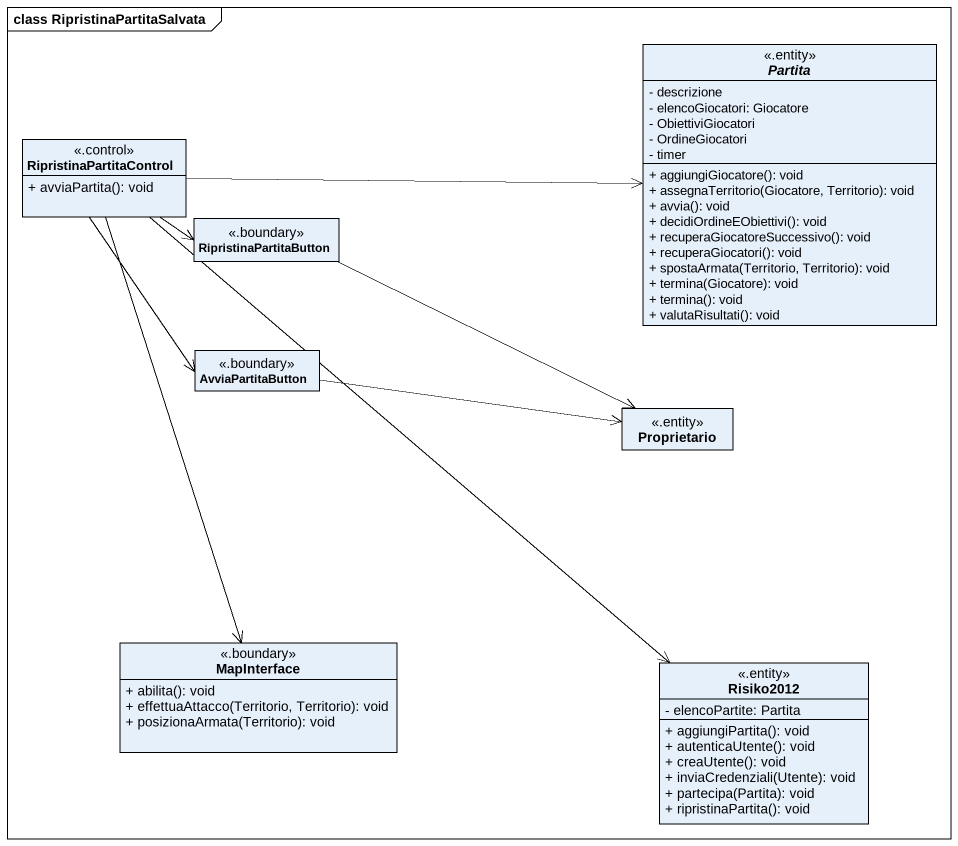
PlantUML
@startuml
mainframe class RipristinaPartitaSalvata
hide circle
hide empty members
skinparam classAttributeIconSize 0
abstract class Partita <<.entity>> {
  - descrizione
  - elencoGiocatori: Giocatore
  - ObiettiviGiocatori
  - OrdineGiocatori
  - timer
  + aggiungiGiocatore(): void
  + assegnaTerritorio(Giocatore, Territorio): void
  + avvia(): void
  + decidiOrdineEObiettivi(): void
  + recuperaGiocatoreSuccessivo(): void
  + recuperaGiocatori(): void
  + spostaArmata(Territorio, Territorio): void
  + termina(Giocatore): void
  + termina(): void
  + valutaRisultati(): void
}
class RipristinaPartitaControl <<.control>> {
  + avviaPartita(): void
}
class RipristinaPartitaButton <<.boundary>>
class AvviaPartitaButton <<.boundary>>
class Proprietario <<.entity>>
class MapInterface <<.boundary>> {
  + abilita(): void
  + effettuaAttacco(Territorio, Territorio): void
  + posizionaArmata(Territorio): void
}
class Risiko2012 <<.entity>> {
  - elencoPartite: Partita
  + aggiungiPartita(): void
  + autenticaUtente(): void
  + creaUtente(): void
  + inviaCredenziali(Utente): void
  + partecipa(Partita): void
  + ripristinaPartita(): void
}
RipristinaPartitaControl -right-> Partita
RipristinaPartitaControl -right-> RipristinaPartitaButton
RipristinaPartitaControl --> AvviaPartitaButton
RipristinaPartitaControl --> MapInterface
RipristinaPartitaControl --> Risiko2012
RipristinaPartitaButton -right-> Proprietario
AvviaPartitaButton -right-> Proprietario
@enduml
